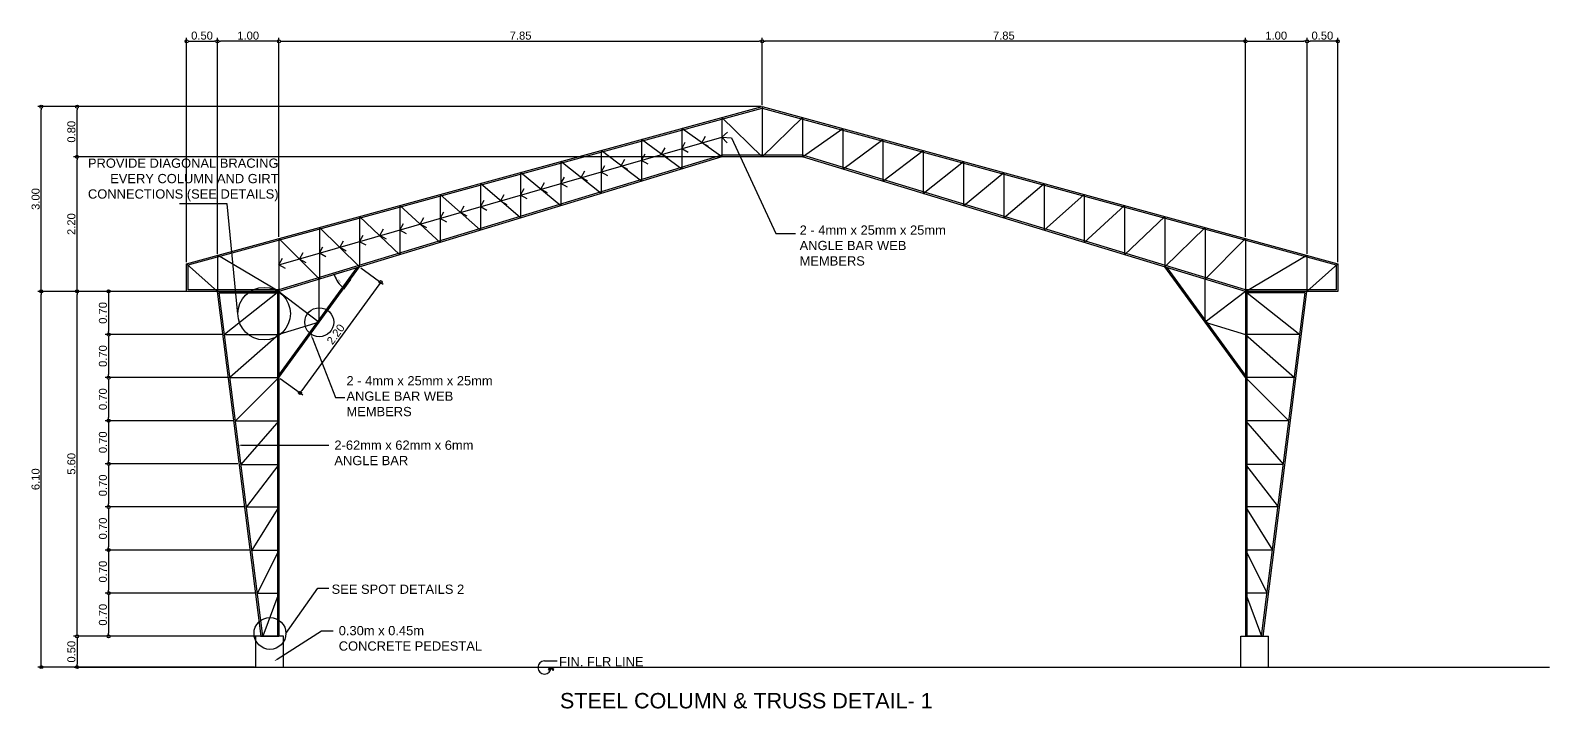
# Model space of a CAD drawing. Header units: inches. Extents: x -1369 to 1198, y -366 to 1398.
# Drawn here: x 11.38 to 36.06, y -306.14 to -295.13 of the extents above; entities that cross this region are included whole.
import ezdxf
from ezdxf import colors
from ezdxf.entities.mleader import LeaderData, LeaderLine
from ezdxf.math import Vec2, Vec3

# ---------------------------------------------------------------- set-up
doc = ezdxf.new("R2010")
doc.units = ezdxf.units.IN
doc.header["$MEASUREMENT"] = 0
doc.layers.add('dim', color=8, linetype='Continuous')
doc.layers.add('txt', color=7, linetype='Continuous')
doc.styles.get("Standard").update_dxf_attribs({"font": 'arial.ttf'})
doc.dimstyles.new('10', dxfattribs={"dimtxt": 0.03, "dimasz": 0.015, "dimexe": 0.0155, "dimexo": 0.0125, "dimgap": 0.00625, "dimtad": 1, "dimzin": 0, "dimdsep": 46, "dimtxsty": 'Standard', "dimblk": 'DOTBLANK', "dimcen": 0.09, "dimclrd": 256, "dimclre": 256, "dimadec": 0, "dimazin": 0, "dimtfac": 1, "dimtix": 1, "dimtofl": 0, "dimtmove": 0, "dimatfit": 3, "dimfxl": 1, "dimtolj": 1, "dimtzin": 0, "dimlwd": -1, "dimlwe": -1, "dimarcsym": 0})
doc.dimstyles.new('50', dxfattribs={"dimtxt": 0.13, "dimasz": 0.05, "dimexe": 0.055, "dimexo": 0.025, "dimgap": 0.025, "dimtad": 1, "dimzin": 0, "dimdsep": 46, "dimtxsty": 'Standard', "dimblk": 'DOTBLANK', "dimcen": 0.09, "dimclrd": 256, "dimclre": 256, "dimadec": 0, "dimazin": 0, "dimtfac": 1, "dimtix": 1, "dimtofl": 0, "dimtmove": 0, "dimatfit": 3, "dimfxl": 1, "dimtolj": 1, "dimtzin": 0, "dimarcsym": 0})

# ---------------------------------------------------------------- blocks, each defined once
blk = doc.blocks.new('_DotBlank')
at = {"color": 0, "linetype": 'ByBlock', "lineweight": -2}
blk.add_line((-0.5, 0), (-1, 0), dxfattribs=at)
blk.add_circle((0, 0), 0.5, dxfattribs=at)
blk = doc.blocks.new('*D6')
at = {"layer": 'Defpoints', "color": 0, "transparency": 16777216}
for p in [(15.048, -304.964), (12.142, -305.464), (15.048, -305.464)]:
    blk.add_point(p, dxfattribs=at)
at = {"layer": 'dim', "lineweight": -2, "transparency": 16777216}
for p, q in [((15.023, -304.964), (12.087, -304.964)), ((12.142, -305.014), (12.142, -305.414)), ((15.023, -305.464), (12.087, -305.464))]:
    blk.add_line(p, q, dxfattribs=at)
at = {"layer": 'dim', "lineweight": -2, "transparency": 16777216, "xscale": 0.05, "yscale": 0.05, "zscale": 0.05}
for p, rotation in [((12.142, -304.964), 90), ((12.142, -305.464), 270)]:
    blk.add_blockref('_DotBlank', p, dxfattribs=dict(at, rotation=rotation))
at = {"layer": 'dim', "color": 0, "transparency": 16777216, "insert": (12.051, -305.214), "char_height": 0.13, "attachment_point": 5, "rotation": 90}
blk.add_mtext('\\A1;0.50', dxfattribs=at)
blk = doc.blocks.new('*D11')
at = {"layer": 'Defpoints', "color": 0, "transparency": 16777216}
for p in [(14.423, -295.304), (15.423, -298.505), (14.423, -298.778)]:
    blk.add_point(p, dxfattribs=at)
at = {"layer": 'dim', "lineweight": -2, "transparency": 16777216}
for p, q in [((14.423, -298.753), (14.423, -295.249)), ((15.373, -295.304), (14.473, -295.304)), ((15.423, -298.48), (15.423, -295.249))]:
    blk.add_line(p, q, dxfattribs=at)
at = {"layer": 'dim', "lineweight": -2, "transparency": 16777216, "xscale": 0.05, "yscale": 0.05, "zscale": 0.05, "rotation": 180}
blk.add_blockref('_DotBlank', (14.423, -295.304), dxfattribs=at)
at = {"layer": 'dim', "lineweight": -2, "transparency": 16777216, "xscale": 0.05, "yscale": 0.05, "zscale": 0.05}
blk.add_blockref('_DotBlank', (15.423, -295.304), dxfattribs=at)
at = {"layer": 'dim', "color": 0, "transparency": 16777216, "insert": (14.923, -295.212), "char_height": 0.13, "attachment_point": 5}
blk.add_mtext('\\A1;1.00', dxfattribs=at)
blk = doc.blocks.new('*D12')
at = {"layer": 'Defpoints', "color": 0, "transparency": 16777216}
for p in [(14.423, -295.304), (14.423, -298.753), (13.923, -298.914)]:
    blk.add_point(p, dxfattribs=at)
at = {"layer": 'dim', "lineweight": -2, "transparency": 16777216}
for p, q in [((13.923, -298.889), (13.923, -295.249)), ((13.973, -295.304), (14.373, -295.304)), ((14.423, -298.728), (14.423, -295.249))]:
    blk.add_line(p, q, dxfattribs=at)
at = {"layer": 'dim', "lineweight": -2, "transparency": 16777216, "xscale": 0.05, "yscale": 0.05, "zscale": 0.05, "rotation": 180}
blk.add_blockref('_DotBlank', (13.923, -295.304), dxfattribs=at)
at = {"layer": 'dim', "lineweight": -2, "transparency": 16777216, "xscale": 0.05, "yscale": 0.05, "zscale": 0.05}
blk.add_blockref('_DotBlank', (14.423, -295.304), dxfattribs=at)
at = {"layer": 'dim', "color": 0, "transparency": 16777216, "insert": (14.173, -295.212), "char_height": 0.13, "attachment_point": 5}
blk.add_mtext('\\A1;0.50', dxfattribs=at)
blk = doc.blocks.new('*D20')
at = {"layer": 'Defpoints', "color": 0, "transparency": 16777216}
for p in [(23.273, -295.304), (23.273, -296.364), (15.423, -298.48)]:
    blk.add_point(p, dxfattribs=at)
at = {"layer": 'dim', "lineweight": -2, "transparency": 16777216}
for p, q in [((15.423, -298.455), (15.423, -295.249)), ((15.473, -295.304), (23.223, -295.304)), ((23.273, -296.339), (23.273, -295.249))]:
    blk.add_line(p, q, dxfattribs=at)
at = {"layer": 'dim', "lineweight": -2, "transparency": 16777216, "xscale": 0.05, "yscale": 0.05, "zscale": 0.05, "rotation": 180}
blk.add_blockref('_DotBlank', (15.423, -295.304), dxfattribs=at)
at = {"layer": 'dim', "lineweight": -2, "transparency": 16777216, "xscale": 0.05, "yscale": 0.05, "zscale": 0.05}
blk.add_blockref('_DotBlank', (23.273, -295.304), dxfattribs=at)
at = {"layer": 'dim', "color": 0, "transparency": 16777216, "insert": (19.348, -295.212), "char_height": 0.13, "attachment_point": 5}
blk.add_mtext('\\A1;7.85', dxfattribs=at)
blk = doc.blocks.new('*D21')
at = {"layer": 'Defpoints', "color": 0, "transparency": 16777216}
for p in [(11.561, -299.364), (15.423, -299.364), (15.048, -305.464)]:
    blk.add_point(p, dxfattribs=at)
at = {"layer": 'dim', "lineweight": -2, "transparency": 16777216}
for p, q in [((15.398, -299.364), (11.506, -299.364)), ((11.561, -305.414), (11.561, -299.414)), ((15.023, -305.464), (11.506, -305.464))]:
    blk.add_line(p, q, dxfattribs=at)
at = {"layer": 'dim', "lineweight": -2, "transparency": 16777216, "xscale": 0.05, "yscale": 0.05, "zscale": 0.05}
for p, rotation in [((11.561, -299.364), 90), ((11.561, -305.464), 270)]:
    blk.add_blockref('_DotBlank', p, dxfattribs=dict(at, rotation=rotation))
at = {"layer": 'dim', "color": 0, "transparency": 16777216, "insert": (11.47, -302.414), "char_height": 0.13, "attachment_point": 5, "rotation": 90}
blk.add_mtext('\\A1;6.10', dxfattribs=at)
blk = doc.blocks.new('*D22')
at = {"layer": 'Defpoints', "color": 0, "transparency": 16777216}
for p in [(12.142, -299.364), (12.142, -299.364), (12.142, -304.964)]:
    blk.add_point(p, dxfattribs=at)
at = {"layer": 'dim', "lineweight": -2, "transparency": 16777216}
for p, q in [((12.117, -299.364), (12.087, -299.364)), ((12.142, -304.914), (12.142, -299.414)), ((12.117, -304.964), (12.087, -304.964))]:
    blk.add_line(p, q, dxfattribs=at)
at = {"layer": 'dim', "lineweight": -2, "transparency": 16777216, "xscale": 0.05, "yscale": 0.05, "zscale": 0.05}
for p, rotation in [((12.142, -299.364), 90), ((12.142, -304.964), 270)]:
    blk.add_blockref('_DotBlank', p, dxfattribs=dict(at, rotation=rotation))
at = {"layer": 'dim', "color": 0, "transparency": 16777216, "insert": (12.051, -302.164), "char_height": 0.13, "attachment_point": 5, "rotation": 90}
blk.add_mtext('\\A1;5.60', dxfattribs=at)
blk = doc.blocks.new('*D23')
at = {"layer": 'Defpoints', "color": 0, "transparency": 16777216}
for p in [(14.423, -299.364), (12.655, -300.064), (14.537, -300.064)]:
    blk.add_point(p, dxfattribs=at)
at = {"layer": 'dim', "lineweight": -2, "transparency": 16777216}
for p, q in [((14.398, -299.364), (12.6, -299.364)), ((12.655, -299.414), (12.655, -300.014)), ((14.512, -300.064), (12.6, -300.064))]:
    blk.add_line(p, q, dxfattribs=at)
at = {"layer": 'dim', "lineweight": -2, "transparency": 16777216, "xscale": 0.05, "yscale": 0.05, "zscale": 0.05}
for p, rotation in [((12.655, -299.364), 90), ((12.655, -300.064), 270)]:
    blk.add_blockref('_DotBlank', p, dxfattribs=dict(at, rotation=rotation))
at = {"layer": 'dim', "color": 0, "transparency": 16777216, "insert": (12.563, -299.714), "char_height": 0.13, "attachment_point": 5, "rotation": 90}
blk.add_mtext('\\A1;0.70', dxfattribs=at)
blk = doc.blocks.new('*D24')
at = {"layer": 'Defpoints', "color": 0, "transparency": 16777216}
for p in [(14.423, -300.064), (12.655, -300.764), (14.626, -300.764)]:
    blk.add_point(p, dxfattribs=at)
at = {"layer": 'dim', "lineweight": -2, "transparency": 16777216}
for p, q in [((14.398, -300.064), (12.6, -300.064)), ((12.655, -300.114), (12.655, -300.714)), ((14.601, -300.764), (12.6, -300.764))]:
    blk.add_line(p, q, dxfattribs=at)
at = {"layer": 'dim', "lineweight": -2, "transparency": 16777216, "xscale": 0.05, "yscale": 0.05, "zscale": 0.05}
for p, rotation in [((12.655, -300.064), 90), ((12.655, -300.764), 270)]:
    blk.add_blockref('_DotBlank', p, dxfattribs=dict(at, rotation=rotation))
at = {"layer": 'dim', "color": 0, "transparency": 16777216, "insert": (12.563, -300.414), "char_height": 0.13, "attachment_point": 5, "rotation": 90}
blk.add_mtext('\\A1;0.70', dxfattribs=at)
blk = doc.blocks.new('*D25')
at = {"layer": 'Defpoints', "color": 0, "transparency": 16777216}
for p in [(14.423, -300.764), (12.655, -301.464), (14.715, -301.464)]:
    blk.add_point(p, dxfattribs=at)
at = {"layer": 'dim', "lineweight": -2, "transparency": 16777216}
for p, q in [((14.398, -300.764), (12.6, -300.764)), ((12.655, -300.814), (12.655, -301.414)), ((14.69, -301.464), (12.6, -301.464))]:
    blk.add_line(p, q, dxfattribs=at)
at = {"layer": 'dim', "lineweight": -2, "transparency": 16777216, "xscale": 0.05, "yscale": 0.05, "zscale": 0.05}
for p, rotation in [((12.655, -300.764), 90), ((12.655, -301.464), 270)]:
    blk.add_blockref('_DotBlank', p, dxfattribs=dict(at, rotation=rotation))
at = {"layer": 'dim', "color": 0, "transparency": 16777216, "insert": (12.563, -301.114), "char_height": 0.13, "attachment_point": 5, "rotation": 90}
blk.add_mtext('\\A1;0.70', dxfattribs=at)
blk = doc.blocks.new('*D26')
at = {"layer": 'Defpoints', "color": 0, "transparency": 16777216}
for p in [(14.423, -301.464), (12.655, -302.164), (14.398, -302.164)]:
    blk.add_point(p, dxfattribs=at)
at = {"layer": 'dim', "lineweight": -2, "transparency": 16777216}
for p, q in [((14.398, -301.464), (12.6, -301.464)), ((12.655, -301.514), (12.655, -302.114)), ((14.373, -302.164), (12.6, -302.164))]:
    blk.add_line(p, q, dxfattribs=at)
at = {"layer": 'dim', "lineweight": -2, "transparency": 16777216, "xscale": 0.05, "yscale": 0.05, "zscale": 0.05}
for p, rotation in [((12.655, -301.464), 90), ((12.655, -302.164), 270)]:
    blk.add_blockref('_DotBlank', p, dxfattribs=dict(at, rotation=rotation))
at = {"layer": 'dim', "color": 0, "transparency": 16777216, "insert": (12.563, -301.814), "char_height": 0.13, "attachment_point": 5, "rotation": 90}
blk.add_mtext('\\A1;0.70', dxfattribs=at)
blk = doc.blocks.new('*D27')
at = {"layer": 'Defpoints', "color": 0, "transparency": 16777216}
for p in [(14.779, -302.164), (12.655, -302.864), (14.537, -302.864)]:
    blk.add_point(p, dxfattribs=at)
at = {"layer": 'dim', "lineweight": -2, "transparency": 16777216}
for p, q in [((14.754, -302.164), (12.6, -302.164)), ((12.655, -302.214), (12.655, -302.814)), ((14.512, -302.864), (12.6, -302.864))]:
    blk.add_line(p, q, dxfattribs=at)
at = {"layer": 'dim', "lineweight": -2, "transparency": 16777216, "xscale": 0.05, "yscale": 0.05, "zscale": 0.05}
for p, rotation in [((12.655, -302.164), 90), ((12.655, -302.864), 270)]:
    blk.add_blockref('_DotBlank', p, dxfattribs=dict(at, rotation=rotation))
at = {"layer": 'dim', "color": 0, "transparency": 16777216, "insert": (12.563, -302.514), "char_height": 0.13, "attachment_point": 5, "rotation": 90}
blk.add_mtext('\\A1;0.70', dxfattribs=at)
blk = doc.blocks.new('*D28')
at = {"layer": 'Defpoints', "color": 0, "transparency": 16777216}
for p in [(14.893, -302.864), (12.655, -303.564), (14.982, -303.564)]:
    blk.add_point(p, dxfattribs=at)
at = {"layer": 'dim', "lineweight": -2, "transparency": 16777216}
for p, q in [((14.868, -302.864), (12.6, -302.864)), ((12.655, -302.914), (12.655, -303.514)), ((14.957, -303.564), (12.6, -303.564))]:
    blk.add_line(p, q, dxfattribs=at)
at = {"layer": 'dim', "lineweight": -2, "transparency": 16777216, "xscale": 0.05, "yscale": 0.05, "zscale": 0.05}
for p, rotation in [((12.655, -302.864), 90), ((12.655, -303.564), 270)]:
    blk.add_blockref('_DotBlank', p, dxfattribs=dict(at, rotation=rotation))
at = {"layer": 'dim', "color": 0, "transparency": 16777216, "insert": (12.563, -303.214), "char_height": 0.13, "attachment_point": 5, "rotation": 90}
blk.add_mtext('\\A1;0.70', dxfattribs=at)
blk = doc.blocks.new('*D29')
at = {"layer": 'Defpoints', "color": 0, "transparency": 16777216}
for p in [(14.423, -303.564), (12.655, -304.264), (15.072, -304.264)]:
    blk.add_point(p, dxfattribs=at)
at = {"layer": 'dim', "lineweight": -2, "transparency": 16777216}
for p, q in [((14.398, -303.564), (12.6, -303.564)), ((12.655, -303.614), (12.655, -304.214)), ((15.047, -304.264), (12.6, -304.264))]:
    blk.add_line(p, q, dxfattribs=at)
at = {"layer": 'dim', "lineweight": -2, "transparency": 16777216, "xscale": 0.05, "yscale": 0.05, "zscale": 0.05}
for p, rotation in [((12.655, -303.564), 90), ((12.655, -304.264), 270)]:
    blk.add_blockref('_DotBlank', p, dxfattribs=dict(at, rotation=rotation))
at = {"layer": 'dim', "color": 0, "transparency": 16777216, "insert": (12.563, -303.914), "char_height": 0.13, "attachment_point": 5, "rotation": 90}
blk.add_mtext('\\A1;0.70', dxfattribs=at)
blk = doc.blocks.new('*D30')
at = {"layer": 'Defpoints', "color": 0, "transparency": 16777216}
for p in [(14.423, -304.264), (12.655, -304.964), (15.161, -304.964)]:
    blk.add_point(p, dxfattribs=at)
at = {"layer": 'dim', "lineweight": -2, "transparency": 16777216}
for p, q in [((14.398, -304.264), (12.6, -304.264)), ((12.655, -304.314), (12.655, -304.914)), ((15.136, -304.964), (12.6, -304.964))]:
    blk.add_line(p, q, dxfattribs=at)
at = {"layer": 'dim', "lineweight": -2, "transparency": 16777216, "xscale": 0.05, "yscale": 0.05, "zscale": 0.05}
for p, rotation in [((12.655, -304.264), 90), ((12.655, -304.964), 270)]:
    blk.add_blockref('_DotBlank', p, dxfattribs=dict(at, rotation=rotation))
at = {"layer": 'dim', "color": 0, "transparency": 16777216, "insert": (12.563, -304.614), "char_height": 0.13, "attachment_point": 5, "rotation": 90}
blk.add_mtext('\\A1;0.70', dxfattribs=at)
blk = doc.blocks.new('*D31')
at = {"layer": 'Defpoints', "color": 0, "transparency": 16777216}
for p in [(32.123, -295.304), (31.123, -298.505), (32.123, -298.778)]:
    blk.add_point(p, dxfattribs=at)
at = {"layer": 'dim', "lineweight": -2, "transparency": 16777216}
for p, q in [((31.123, -298.48), (31.123, -295.249)), ((31.173, -295.304), (32.073, -295.304)), ((32.123, -298.753), (32.123, -295.249))]:
    blk.add_line(p, q, dxfattribs=at)
at = {"layer": 'dim', "lineweight": -2, "transparency": 16777216, "xscale": 0.05, "yscale": 0.05, "zscale": 0.05, "rotation": 180}
blk.add_blockref('_DotBlank', (31.123, -295.304), dxfattribs=at)
at = {"layer": 'dim', "lineweight": -2, "transparency": 16777216, "xscale": 0.05, "yscale": 0.05, "zscale": 0.05}
blk.add_blockref('_DotBlank', (32.123, -295.304), dxfattribs=at)
at = {"layer": 'dim', "color": 0, "transparency": 16777216, "insert": (31.623, -295.212), "char_height": 0.13, "attachment_point": 5}
blk.add_mtext('\\A1;1.00', dxfattribs=at)
blk = doc.blocks.new('*D32')
at = {"layer": 'Defpoints', "color": 0, "transparency": 16777216}
for p in [(32.123, -295.304), (32.123, -298.753), (32.623, -298.914)]:
    blk.add_point(p, dxfattribs=at)
at = {"layer": 'dim', "lineweight": -2, "transparency": 16777216}
for p, q in [((32.123, -298.728), (32.123, -295.249)), ((32.573, -295.304), (32.173, -295.304)), ((32.623, -298.889), (32.623, -295.249))]:
    blk.add_line(p, q, dxfattribs=at)
at = {"layer": 'dim', "lineweight": -2, "transparency": 16777216, "xscale": 0.05, "yscale": 0.05, "zscale": 0.05, "rotation": 180}
blk.add_blockref('_DotBlank', (32.123, -295.304), dxfattribs=at)
at = {"layer": 'dim', "lineweight": -2, "transparency": 16777216, "xscale": 0.05, "yscale": 0.05, "zscale": 0.05}
blk.add_blockref('_DotBlank', (32.623, -295.304), dxfattribs=at)
at = {"layer": 'dim', "color": 0, "transparency": 16777216, "insert": (32.373, -295.212), "char_height": 0.13, "attachment_point": 5}
blk.add_mtext('\\A1;0.50', dxfattribs=at)
blk = doc.blocks.new('*D33')
at = {"layer": 'Defpoints', "color": 0, "transparency": 16777216}
for p in [(23.273, -295.304), (23.273, -296.364), (31.123, -298.48)]:
    blk.add_point(p, dxfattribs=at)
at = {"layer": 'dim', "lineweight": -2, "transparency": 16777216}
for p, q in [((23.273, -296.339), (23.273, -295.249)), ((31.073, -295.304), (23.323, -295.304)), ((31.123, -298.455), (31.123, -295.249))]:
    blk.add_line(p, q, dxfattribs=at)
at = {"layer": 'dim', "lineweight": -2, "transparency": 16777216, "xscale": 0.05, "yscale": 0.05, "zscale": 0.05, "rotation": 180}
blk.add_blockref('_DotBlank', (23.273, -295.304), dxfattribs=at)
at = {"layer": 'dim', "lineweight": -2, "transparency": 16777216, "xscale": 0.05, "yscale": 0.05, "zscale": 0.05}
blk.add_blockref('_DotBlank', (31.123, -295.304), dxfattribs=at)
at = {"layer": 'dim', "color": 0, "transparency": 16777216, "insert": (27.198, -295.212), "char_height": 0.13, "attachment_point": 5}
blk.add_mtext('\\A1;7.85', dxfattribs=at)
blk = doc.blocks.new('*D34')
at = {"layer": 'Defpoints', "color": 0, "transparency": 16777216}
for p in [(11.561, -296.364), (23.273, -296.364), (15.423, -299.364)]:
    blk.add_point(p, dxfattribs=at)
at = {"layer": 'dim', "lineweight": -2, "transparency": 16777216}
for p, q in [((23.248, -296.364), (11.506, -296.364)), ((11.561, -299.314), (11.561, -296.414)), ((15.398, -299.364), (11.506, -299.364))]:
    blk.add_line(p, q, dxfattribs=at)
at = {"layer": 'dim', "lineweight": -2, "transparency": 16777216, "xscale": 0.05, "yscale": 0.05, "zscale": 0.05}
for p, rotation in [((11.561, -296.364), 90), ((11.561, -299.364), 270)]:
    blk.add_blockref('_DotBlank', p, dxfattribs=dict(at, rotation=rotation))
at = {"layer": 'dim', "color": 0, "transparency": 16777216, "insert": (11.47, -297.864), "char_height": 0.13, "attachment_point": 5, "rotation": 90}
blk.add_mtext('\\A1;3.00', dxfattribs=at)
blk = doc.blocks.new('*D35')
at = {"layer": 'Defpoints', "color": 0, "transparency": 16777216}
for p in [(12.142, -297.18), (22.619, -297.18), (15.423, -299.364)]:
    blk.add_point(p, dxfattribs=at)
at = {"layer": 'dim', "lineweight": -2, "transparency": 16777216}
for p, q in [((22.594, -297.18), (12.087, -297.18)), ((12.142, -299.314), (12.142, -297.23)), ((15.398, -299.364), (12.087, -299.364))]:
    blk.add_line(p, q, dxfattribs=at)
at = {"layer": 'dim', "lineweight": -2, "transparency": 16777216, "xscale": 0.05, "yscale": 0.05, "zscale": 0.05}
for p, rotation in [((12.142, -297.18), 90), ((12.142, -299.364), 270)]:
    blk.add_blockref('_DotBlank', p, dxfattribs=dict(at, rotation=rotation))
at = {"layer": 'dim', "color": 0, "transparency": 16777216, "insert": (12.051, -298.272), "char_height": 0.13, "attachment_point": 5, "rotation": 90}
blk.add_mtext('\\A1;2.20', dxfattribs=at)
blk = doc.blocks.new('*D36')
at = {"layer": 'Defpoints', "color": 0, "transparency": 16777216}
for p in [(12.142, -296.364), (23.273, -296.364), (22.619, -297.18)]:
    blk.add_point(p, dxfattribs=at)
at = {"layer": 'dim', "lineweight": -2, "transparency": 16777216}
for p, q in [((23.248, -296.364), (12.087, -296.364)), ((12.142, -297.13), (12.142, -296.414)), ((22.594, -297.18), (12.087, -297.18))]:
    blk.add_line(p, q, dxfattribs=at)
at = {"layer": 'dim', "lineweight": -2, "transparency": 16777216, "xscale": 0.05, "yscale": 0.05, "zscale": 0.05}
for p, rotation in [((12.142, -296.364), 90), ((12.142, -297.18), 270)]:
    blk.add_blockref('_DotBlank', p, dxfattribs=dict(at, rotation=rotation))
at = {"layer": 'dim', "color": 0, "transparency": 16777216, "insert": (12.051, -296.772), "char_height": 0.13, "attachment_point": 5, "rotation": 90}
blk.add_mtext('\\A1;0.80', dxfattribs=at)
blk = doc.blocks.new('circular leader')
at = {"color": 8}
for points in [[(220.29, 247.37), (221.89, 247.37)], [(221.12, 246.54), (220.73, 246.34), (220.79, 246.23), (221.11, 246.43), (221.38, 246.17), (221.46, 246.27), (221.12, 246.54)]]:
    blk.add_lwpolyline(points, dxfattribs=at)
blk.add_arc((220.29, 246.54), 0.829, 90, 0, dxfattribs=at)
blk = doc.blocks.new('*D38')
at = {"layer": 'Defpoints', "color": 0, "transparency": 16777216}
for p in [(16.733, -298.966), (15.423, -300.764), (15.764, -301.012)]:
    blk.add_point(p, dxfattribs=at)
at = {"layer": 'dim', "lineweight": -2, "transparency": 16777216}
for p, q in [((16.753, -298.981), (17.118, -299.247)), ((17.044, -299.255), (15.793, -300.972)), ((15.443, -300.779), (15.808, -301.045))]:
    blk.add_line(p, q, dxfattribs=at)
at = {"layer": 'dim', "lineweight": -2, "transparency": 16777216, "xscale": 0.05, "yscale": 0.05, "zscale": 0.05}
for p, rotation in [((17.074, -299.215), 53.91856714538025), ((15.764, -301.012), 233.9185671453802)]:
    blk.add_blockref('_DotBlank', p, dxfattribs=dict(at, rotation=rotation))
at = {"layer": 'dim', "color": 0, "transparency": 16777216, "insert": (16.345, -300.06), "char_height": 0.13, "attachment_point": 5, "rotation": 53.9186}
blk.add_mtext('\\A1;2.20', dxfattribs=at)
blk = doc.blocks.new('*D39')
at = {"transparency": 16777216}
for p, q in [((16.49, -299.04), (16.306, -299.096)), ((16.583, -299.171), (16.47, -299.327))]:
    blk.add_line(p, q, dxfattribs=at)
blk.add_arc((16.733, -298.966), 0.431, 198.8824, 231.9231, dxfattribs=at)
at = {"layer": 'Defpoints', "color": 0, "transparency": 16777216}
for p in [(16.502, -299.037), (16.733, -298.966), (16.357, -299.177), (16.591, -299.161)]:
    blk.add_point(p, dxfattribs=at)
at = {"transparency": 16777216, "xscale": 0.015, "yscale": 0.015, "zscale": 0.015}
for p, rotation in [((16.321, -299.092), 107.8846747134504), ((16.479, -299.315), 322.9208128240019)]:
    blk.add_blockref('_DotBlank', p, dxfattribs=dict(at, rotation=rotation))
at = {"color": 0, "transparency": 16777216, "insert": (16.399, -299.204), "char_height": 0.03, "attachment_point": 5, "rotation": 305.4027}
blk.add_mtext('\\A1;37°', dxfattribs=at)

msp = doc.modelspace()

# ---------------------------------------------------------------- linework, layer by layer
for p, q in [((15.4978, -304.9642), (15.0478, -304.9642)), ((15.0478, -305.4642), (15.0478, -304.9642)), ((15.4978, -305.4642), (15.4978, -304.9642)), ((31.0478, -304.9642), (31.4978, -304.9642)), ((31.0478, -305.4642), (31.0478, -304.9642)), ((31.4978, -305.4642), (31.4978, -304.9642))]:
    msp.add_line(p, q)
at = {"color": 1}
for points in [[(22.6188, -297.1797), (15.4228, -299.3642), (13.9228, -299.3642), (13.9228, -298.9142), (23.2728, -296.3642), (32.6228, -298.9142), (32.6228, -299.3642), (31.1228, -299.3642), (23.9268, -297.1797), (22.6188, -297.1797)], [(22.3991, -297.0095), (22.2918, -296.9503), (22.3511, -296.8431)], [(22.7025, -296.9506), (22.6188, -296.8611), (22.7084, -296.7775)], [(21.4181, -297.2972), (21.3108, -297.238), (21.3701, -297.1308)], [(21.7451, -297.1979), (21.6378, -297.1387), (21.6971, -297.0315)], [(22.0721, -297.1087), (21.9648, -297.0495), (22.0241, -296.9424)], [(20.7641, -297.4856), (20.6568, -297.4264), (20.7161, -297.3193)], [(21.0911, -297.3864), (20.9838, -297.3272), (21.0431, -297.22)], [(19.7831, -297.7633), (19.6758, -297.7041), (19.7351, -297.5969)], [(20.1101, -297.6741), (20.0028, -297.6149), (20.0621, -297.5077)], [(20.4371, -297.5748), (20.3298, -297.5156), (20.3891, -297.4084)], [(19.1281, -297.957), (19.0208, -297.8979), (19.0801, -297.7907)], [(19.4561, -297.8625), (19.3488, -297.8034), (19.4081, -297.6962)], [(18.1481, -298.2394), (18.0408, -298.1803), (18.1001, -298.0731)], [(18.4793, -298.144), (18.3721, -298.0848), (18.4314, -297.9776)], [(18.8021, -298.051), (18.6948, -297.9918), (18.7541, -297.8846)], [(17.1671, -298.5171), (17.0598, -298.4579), (17.1191, -298.3507)], [(17.4941, -298.4279), (17.3868, -298.3687), (17.4461, -298.2615)], [(17.8252, -298.3325), (17.718, -298.2733), (17.7773, -298.1661)], [(16.517, -298.7094), (16.4098, -298.6502), (16.4691, -298.543)], [(16.8401, -298.6163), (16.7328, -298.5572), (16.7921, -298.45)], [(15.5301, -298.9938), (15.4228, -298.9346), (15.4821, -298.8274)], [(15.862, -298.8982), (15.7547, -298.839), (15.814, -298.7318)], [(16.1861, -298.8048), (16.0788, -298.7456), (16.1381, -298.6384)], [(15.4228, -300.7217), (16.6931, -298.9786)], [(31.1228, -300.7217), (29.8525, -298.9786)], [(15.1355, -304.9642), (14.4228, -299.3642), (15.4228, -299.3642), (15.4228, -304.9642)], [(31.4101, -304.9642), (32.1228, -299.3642), (31.1228, -299.3642), (31.1228, -304.9642)]]:
    msp.add_lwpolyline(points, dxfattribs=at)
at = {"color": 8}
msp.add_lwpolyline([(22.6151, -297.1547), (15.4191, -299.3392), (13.9478, -299.3392), (13.9478, -298.9333), (23.2728, -296.3901), (32.5978, -298.9333), (32.5978, -299.3392), (31.1265, -299.3392), (23.9305, -297.1547)], close=True, dxfattribs=at)
for points in [[(23.2728, -296.3642), (23.2728, -297.1797)], [(23.2728, -297.1797), (22.6188, -296.5425), (22.6188, -297.1797), (21.9648, -296.7209), (21.9648, -297.3782), (21.3108, -296.8993), (21.3108, -297.5767), (20.6568, -297.0776), (20.6568, -297.7753), (20.0028, -297.256), (20.0028, -297.9738), (19.3488, -297.4344), (19.3488, -298.1723), (18.6948, -297.6127), (18.6948, -298.3709), (18.0408, -297.7911), (18.0408, -298.5694), (17.3868, -297.9694), (17.3868, -298.768), (16.7328, -298.1478), (16.7328, -298.9665), (16.0788, -298.3262), (16.0788, -299.165), (15.4228, -298.5051), (15.4228, -299.3642), (14.4228, -298.7778), (14.4228, -299.3642), (13.9228, -298.9142)], [(23.2728, -297.1797), (23.9268, -296.5425), (23.9268, -297.1797), (24.5808, -296.7209), (24.5808, -297.3782), (25.2348, -296.8993), (25.2348, -297.5767), (25.8888, -297.0776), (25.8888, -297.7753), (26.5428, -297.256), (26.5428, -297.9738), (27.1968, -297.4344), (27.1968, -298.1723), (27.8508, -297.6127), (27.8508, -298.3709), (28.5048, -297.7911), (28.5048, -298.5694), (29.1588, -297.9694), (29.1588, -298.768), (29.8128, -298.1478), (29.8128, -298.9665), (30.4668, -298.3262), (30.4668, -299.165), (31.1228, -298.5051), (31.1228, -299.3642), (32.1228, -298.7778), (32.1228, -299.3642), (32.6228, -298.9142)], [(15.4228, -300.7642), (16.7328, -298.9665)], [(31.1228, -300.7642), (29.8128, -298.9665)], [(15.4228, -299.3642), (16.0778, -299.8653), (16.0778, -299.1653)], [(31.1228, -299.3642), (30.4678, -299.8653), (30.4678, -299.1653)], [(15.4228, -299.3642), (14.5368, -300.0642), (15.4228, -300.0642), (14.6259, -300.7642), (15.4228, -300.7642), (14.715, -301.4642), (15.4228, -301.4642), (14.8058, -302.1767), (15.4228, -302.1767), (14.8933, -302.8642), (15.4228, -302.8642), (14.9824, -303.5642), (15.4228, -303.5642), (15.0716, -304.2642), (15.4228, -304.2642), (15.1607, -304.9642)], [(31.1228, -299.3642), (32.0088, -300.0642), (31.1228, -300.0642), (31.9197, -300.7642), (31.1228, -300.7642), (31.8305, -301.4642), (31.1228, -301.4642), (31.7398, -302.1767), (31.1228, -302.1767), (31.6523, -302.8642), (31.1228, -302.8642), (31.5631, -303.5642), (31.1228, -303.5642), (31.474, -304.2642), (31.1228, -304.2642), (31.3849, -304.9642)], [(16.0778, -299.8653), (15.4228, -300.0642)], [(30.4678, -299.8653), (31.1228, -300.0642)], [(15.1228, -304.9642), (15.4228, -304.9642)], [(31.4228, -304.9642), (31.1228, -304.9642)], [(12.0953, -305.4642), (36.0642, -305.4642)]]:
    msp.add_lwpolyline(points)
for points in [[(15.4228, -298.9346), (22.6188, -296.8611), (22.7765, -296.8707), (23.495, -298.4263), (23.8159, -298.4263)], [(14.7554, -299.732), (14.5807, -297.9439), (13.8081, -297.9439)], [(15.1607, -304.9642), (14.4508, -299.3892), (15.3978, -299.3892), (15.3978, -304.9642)], [(31.3849, -304.9642), (32.0948, -299.3892), (31.1478, -299.3892), (31.1478, -304.9642)], [(15.5359, -304.917), (16.0565, -304.1817), (16.2331, -304.1817)]]:
    msp.add_lwpolyline(points, dxfattribs=at)
for centre, radius in [((15.1817, -299.7255), 0.4263), ((16.0778, -299.8653), 0.2357), ((15.2766, -304.917), 0.2592)]:
    msp.add_circle(centre, radius, dxfattribs=at)

# ---------------------------------------------------------------- block references
at = {"layer": 'txt', "xscale": 0.1292642912858355, "yscale": 0.1292642912858355, "zscale": 0.1292642912858355}
msp.add_blockref('circular leader', (-8.7382, -337.3387), dxfattribs=at)

# ---------------------------------------------------------------- texts
at = {"color": 1, "insert": (12.1088, -297.2073), "char_height": 0.15, "attachment_point": 1}
msp.add_mtext_dynamic_manual_height_columns('\\pxqr;{\\C7;PROVIDE DIAGONAL BRACING EVERY COLUMN AND GIRT CONNECTIONS (SEE DETAILS)}', width=3.307557, gutter_width=1, heights=[0], dxfattribs=at)
at = {"attachment_point": 1}
for s, width, insert, char_height in [('2 - 4mm x 25mm x 25mm\\PANGLE BAR WEB MEMBERS', 2.575985, (23.8809, -298.2941), 0.15), ('2 - 4mm x 25mm x 25mm\\PANGLE BAR WEB MEMBERS', 2.575985, (16.5194, -300.74), 0.15), ('SEE SPOT DETAILS 2', 2.605883, (16.2778, -304.1246), 0.15), ('FIN. FLR LINE', 1.924628, (19.9721, -305.3014), 0.15), ('STEEL COLUMN & TRUSS DETAIL- 1', 6.047036, (19.9875, -305.8842), 0.25)]:
    msp.add_mtext_dynamic_manual_height_columns(s, width=width, gutter_width=1, heights=[0], dxfattribs=dict(at, insert=insert, char_height=char_height))

# ---------------------------------------------------------------- dimensions: what is measured, and where the dimension line sits
dim = msp.add_angular_dim_3p(base=(16.3569, -299.1768), center=(16.7328, -298.9665), p1=(16.5021, -299.0365), p2=(16.5908, -299.1613), dimstyle='10')
dim.commit()
dim.dimension.update_dxf_attribs({"geometry": '*D39', "text_midpoint": (16.3993, -299.2035)})
at = {"layer": 'dim', "color": 0}
for base, p1, p2, picture, middle in [((14.4228, -295.3035), (13.9228, -298.9142), (14.4228, -298.7528), '*D12', (14.1728, -295.2122)), ((14.4228, -295.3035), (15.4228, -298.5051), (14.4228, -298.7778), '*D11', (14.9228, -295.2122)), ((23.2728, -295.3035), (15.4228, -298.4801), (23.2728, -296.3642), '*D20', (19.3478, -295.2122))]:
    dim = msp.add_linear_dim(base=base, p1=p1, p2=p2, dimstyle='50', dxfattribs=at)
    dim.commit()
    dim.dimension.update_dxf_attribs({"geometry": picture, "text_midpoint": middle})
for base, p1, p2, angle, picture, middle in [((23.2728, -295.3035), (31.1228, -298.4801), (23.2728, -296.3642), 180, '*D33', (27.1978, -295.2122)), ((32.1228, -295.3035), (31.1228, -298.5051), (32.1228, -298.7778), 180, '*D31', (31.6228, -295.2122)), ((32.1228, -295.3035), (32.6228, -298.9142), (32.1228, -298.7528), 180, '*D32', (32.3728, -295.2122)), ((11.5614, -296.3642), (15.4228, -299.3642), (23.2728, -296.3642), 90, '*D34', (11.47, -297.8642)), ((11.5614, -299.3642), (15.0478, -305.4642), (15.4228, -299.3642), 90, '*D21', (11.47, -302.4142)), ((12.1421, -299.3642), (12.1421, -304.9642), (12.1421, -299.3642), 90, '*D22', (12.0507, -302.1642)), ((12.6545, -300.0642), (14.4228, -299.3642), (14.5368, -300.0642), 90, '*D23', (12.5631, -299.7142)), ((12.6545, -300.7642), (14.4228, -300.0642), (14.6259, -300.7642), 90, '*D24', (12.5631, -300.4142)), ((12.6545, -301.4642), (14.4228, -300.7642), (14.715, -301.4642), 90, '*D25', (12.5631, -301.1142)), ((12.6545, -302.1642), (14.4228, -301.4642), (14.3978, -302.1642), 90, '*D26', (12.5631, -301.8142)), ((12.6545, -302.8642), (14.7791, -302.1642), (14.5368, -302.8642), 90, '*D27', (12.5631, -302.5142)), ((12.6545, -303.5642), (14.8933, -302.8642), (14.9824, -303.5642), 90, '*D28', (12.5631, -303.2142)), ((12.6545, -304.2642), (14.4228, -303.5642), (15.0716, -304.2642), 90, '*D29', (12.5631, -303.9142)), ((12.6545, -304.9642), (14.4228, -304.2642), (15.1607, -304.9642), 90, '*D30', (12.5631, -304.6142)), ((12.1421, -305.4642), (15.0478, -304.9642), (15.0478, -305.4642), 90, '*D6', (12.0507, -305.2142))]:
    dim = msp.add_linear_dim(base=base, p1=p1, p2=p2, angle=angle, dimstyle='50', dxfattribs=at)
    dim.commit()
    dim.dimension.update_dxf_attribs({"geometry": picture, "text_midpoint": middle})
for base, p1, p2, text, picture, middle in [((12.1421, -296.3642), (22.6188, -297.1797), (23.2728, -296.3642), '0.80', '*D36', (12.0507, -296.7719)), ((12.1421, -297.1797), (15.4228, -299.3642), (22.6188, -297.1797), '2.20', '*D35', (12.0507, -298.2719))]:
    dim = msp.add_linear_dim(base=base, p1=p1, p2=p2, angle=90, text=text, dimstyle='50', dxfattribs=at)
    dim.commit()
    dim.dimension.update_dxf_attribs({"geometry": picture, "text_midpoint": middle})
dim = msp.add_aligned_dim(p1=(16.7328, -298.9665), p2=(15.4228, -300.7642), distance=0.4216, text='2.20', dimstyle='50', dxfattribs=at)
dim.commit()
dim.dimension.update_dxf_attribs({"geometry": '*D38', "text_midpoint": (16.3447, -300.0598)})

# ---------------------------------------------------------------- leaders
at = {"color": 8}
ml = msp.add_multileader_mtext('Standard', dxfattribs=at)
ml.set_content('', color=8)
ml.set_leader_properties()
ml.build(insert=Vec2(0, 0))
ml.multileader.update_dxf_attribs({"dogleg_length": 0.36, "arrow_head_size": 0.06})
ctx = ml.context
ctx.base_point, ctx.char_height, ctx.arrow_head_size, ctx.landing_gap_size, ctx.plane_origin = Vec3(16.4924, -301.0855), 0.06, 0.06, 0.09, Vec3(15.939, -300.0558)
notes = []
notes.append((ctx, [(0, (1, 1, 0), (16.3439, -301.0855), (1, 0), 0.1485, [(0, [(15.939, -300.0558)], 0, [])])]))
ctx.mtext.insert, ctx.mtext.flow_direction = Vec3(16.5824, -301.0555), 5
ml = msp.add_multileader_mtext('Standard', dxfattribs=at)
ml.set_content('{\\C7;2-62mm x 62mm x 6mm\\PANGLE BAR}', color=8)
ml.set_leader_properties()
ml.build(insert=Vec2(0, 0))
ml.multileader.update_dxf_attribs({"dogleg_length": 0.36, "arrow_head_size": 0.06})
ctx = ml.context
ctx.base_point, ctx.char_height, ctx.arrow_head_size, ctx.landing_gap_size, ctx.plane_origin = Vec3(16.2331, -301.8618), 0.15, 0.06, 0.09, Vec3(14.8439, -301.8618)
notes.append((ctx, [(0, (1, 1, 0), (16.0458, -301.8618), (1, 0), 0.1873, [(0, [(14.7553, -301.8618)], 0, [])])]))
ctx.mtext.insert, ctx.mtext.flow_direction = Vec3(16.3231, -301.7855), 5
ml = msp.add_multileader_mtext('Standard', dxfattribs=at)
ml.set_content('', color=8)
ml.set_leader_properties()
ml.build(insert=Vec2(0, 0))
ml.multileader.update_dxf_attribs({"dogleg_length": 0.36, "arrow_head_size": 0.06})
ctx = ml.context
ctx.base_point, ctx.char_height, ctx.arrow_head_size, ctx.landing_gap_size, ctx.plane_origin = Vec3(16.1394, -301.8618), 0.06, 0.06, 0.09, Vec3(15.4051, -301.8618)
notes.append((ctx, [(0, (1, 1, 0), (15.8768, -301.8618), (1, 0), 0.2627, [(0, [(15.4051, -301.8618)], 0, [])])]))
ctx.mtext.insert, ctx.mtext.flow_direction = Vec3(16.2294, -301.8318), 5
ml = msp.add_multileader_mtext('Standard', dxfattribs=at)
ml.set_content('{\\C7;0.30m x 0.45m \\PCONCRETE PEDESTAL}', color=8)
ml.set_leader_properties()
ml.build(insert=Vec2(0, 0))
ml.multileader.update_dxf_attribs({"dogleg_length": 0.36, "arrow_head_size": 0.06})
ctx = ml.context
ctx.base_point, ctx.char_height, ctx.arrow_head_size, ctx.landing_gap_size, ctx.plane_origin = Vec3(16.3036, -304.8729), 0.15, 0.06, 0.09, Vec3(14.9144, -305.1838)
notes.append((ctx, [(0, (1, 1, 0), (16.1163, -304.8729), (1, 0), 0.1873, [(0, [(15.3446, -305.3701)], 0, [])])]))
ctx.mtext.insert, ctx.mtext.flow_direction = Vec3(16.3936, -304.7967), 5
for ctx, leaders in notes:
    for number, flags, end, landing, length, lines in leaders:
        leader = LeaderData()
        leader.index, (leader.has_last_leader_line, leader.has_dogleg_vector, leader.attachment_direction) = number, flags
        leader.last_leader_point, leader.dogleg_vector, leader.dogleg_length = Vec3(end), Vec3(landing), length
        for number, points, colour, breaks in lines:
            line = LeaderLine()
            line.index, line.vertices, line.color, line.breaks = number, Vec3.list(points), colors.encode_raw_color(colour), breaks
            leader.lines.append(line)
        ctx.leaders.append(leader)

doc.saveas('drawing.dxf')
